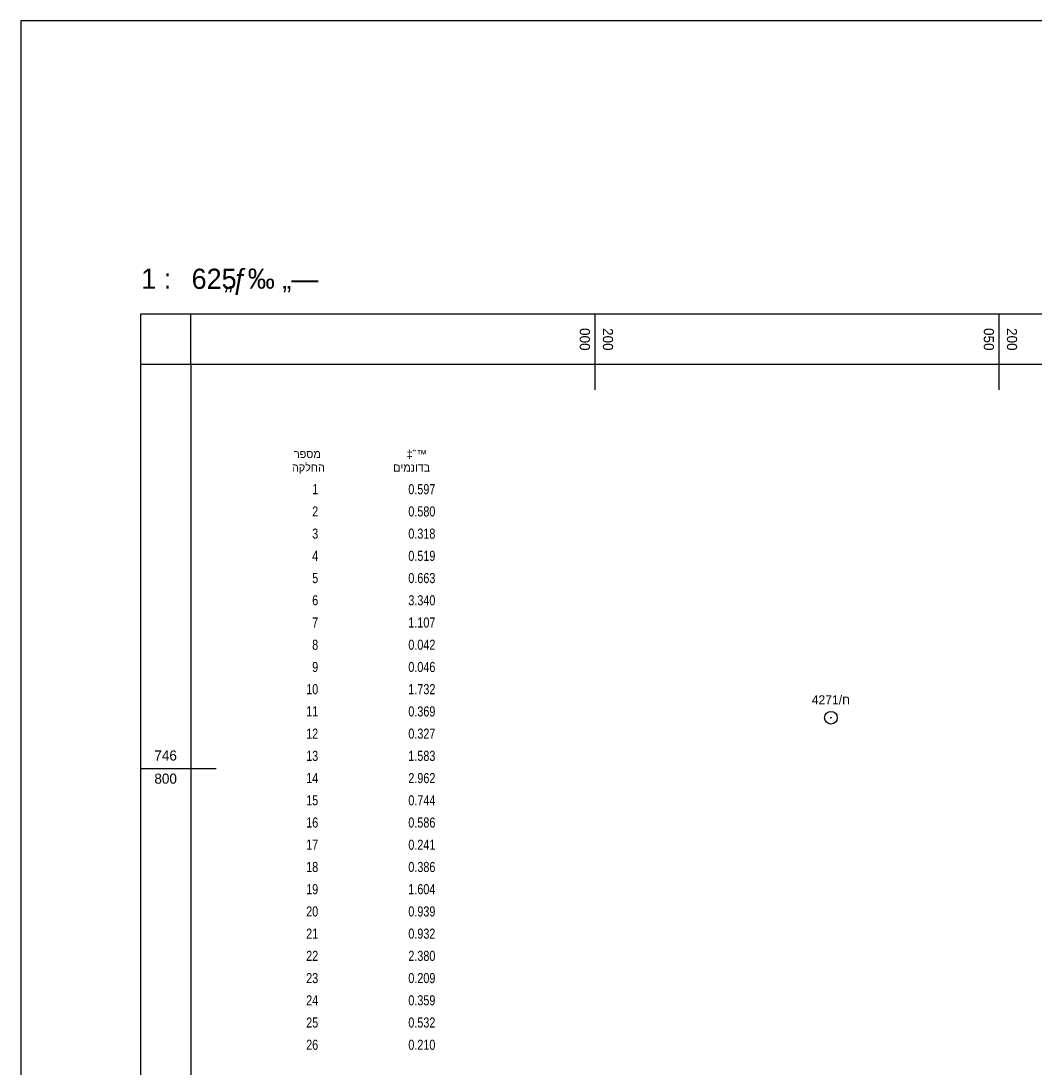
# Model space of a CAD drawing. Header units: feet. Extents: x 199929 to 200372, y 746507 to 746908.
# Drawn here: x 199929 to 200054.5, y 746762.9 to 746892.5 of the extents above; entities that cross this region are included whole.
import ezdxf
from ezdxf.enums import TextEntityAlignment as Align

# ---------------------------------------------------------------- set-up
doc = ezdxf.new("R2010")
doc.units = ezdxf.units.FT
doc.header["$LTSCALE"] = 5
doc.header["$MEASUREMENT"] = 0
doc.layers.get('0').update_dxf_attribs({"linetype": 'CONTINUOUS'})
for name, color, linetype in [('2GUVER_POLY', 7, 'CONTINUOUS'), ('TR_GILYON', 7, 'CONTINUOUS'), ('TR_TABLES', 7, 'CONTINUOUS')]:
    doc.layers.add(name, color=color, linetype=linetype)
doc.styles.add('HEBTEXT', font='HEBTXT.shx')
doc.styles.add('MONO', font='hebtxt.shx', dxfattribs={"width": 0.8})
doc.styles.add('TRHEBTXT', font='HEBTXT.SHX')

# ---------------------------------------------------------------- blocks, each defined once
blk = doc.blocks.new('TRP0012')
at = {"linetype": 'Continuous'}
for centre, radius in [((0, 0, 3000), 1.25), ((0, 0, 3001), 0.03)]:
    blk.add_circle(centre, radius, dxfattribs=at)
blk.add_point((0, 0))
at = {"style": 'TRHEBTXT', "flags": 8}
blk.add_attdef('NAME', text='', height=1.8, dxfattribs=at).set_placement((0, 2.1), align=Align.BOTTOM_CENTER)
blk.add_attdef('HIGHTM', text='', height=1.6, dxfattribs=at).set_placement((-1.75, 0), align=Align.RIGHT)
blk.add_attdef('HIGHTC', (1.75, 0), '', height=1.6, dxfattribs=at)
blk.add_attdef('MARK', text='', height=2, dxfattribs=at).set_placement((0, -1.75), align=Align.TOP_CENTER)
blk = doc.blocks.new('GUSHHORZ')
for points in [[(-10, -10), (650, -10), (650, 490), (-10, 490)], [(0, 0), (640, 0), (640, 480), (0, 480)]]:
    blk.add_lwpolyline(points, close=True)

msp = doc.modelspace()

# ---------------------------------------------------------------- linework, layer by layer
for q in [(199950, 746856.25), (199943.75, 746850)]:
    msp.add_line((199950, 746850), q)
msp.add_lwpolyline([(199928.97, 746507.45), (200372.36, 746507.45), (200372.36, 746892.52), (199928.97, 746892.52)], close=True)
at = {"layer": 'TR_GILYON'}
for p, q in [((200000, 746856.25), (200000, 746850)), ((200050, 746856.25), (200050, 746850)), ((200000, 746850), (200000, 746846.88)), ((200050, 746850), (200050, 746846.88)), ((199943.75, 746800), (199950, 746800)), ((199950, 746800), (199953.12, 746800))]:
    msp.add_line(p, q, dxfattribs=at)

# ---------------------------------------------------------------- block references
at = {"layer": '2GUVER_POLY', "xscale": 0.625, "yscale": 0.625, "zscale": 0.625}
msp.add_blockref('TRP0012', (200029.21, 746806.29), dxfattribs=at).add_auto_attribs({'NAME': '4271/ח'})
at = {"layer": 'TR_GILYON', "xscale": 0.625, "yscale": 0.625, "zscale": 0.625}
msp.add_blockref('GUSHHORZ', (199950, 746550), dxfattribs=at)

# ---------------------------------------------------------------- texts
at = {"layer": 'TR_GILYON', "style": 'TRHEBTXT'}
msp.add_text('1 :       „ƒ‰ „—', height=2.5, dxfattribs=at).set_placement((199943.86, 746859.38))
at = {"layer": 'TR_GILYON'}
for s, p in [('000', (199999.38, 746853.12)), ('050', (200049.38, 746853.12))]:
    msp.add_text(s, height=1.25, rotation=270, dxfattribs=at).set_placement(p, align=Align.TOP_CENTER)
for p in [(200000.62, 746853.12), (200050.62, 746853.12)]:
    msp.add_text('200', height=1.25, rotation=270, dxfattribs=at).set_placement(p, align=Align.BOTTOM_CENTER)
msp.add_text('746', height=1.25, dxfattribs=at).set_placement((199946.88, 746800.62), align=Align.BOTTOM_CENTER)
msp.add_text('800', height=1.25, dxfattribs=at).set_placement((199946.88, 746799.38), align=Align.TOP_CENTER)
at = {"layer": 'TR_GILYON', "style": 'TRHEBTXT'}
msp.add_attdef('625', (199950.09, 746859.36), '1250', height=2.5, dxfattribs=at)
at = {"layer": 'TR_TABLES', "style": 'HEBTEXT'}
for s, p in [('רפסמ', (199962.76, 746838.42)), ('‡ˆ™', (199976.7, 746838.42)), ('הקלחה', (199962.51, 746836.76)), ('םימנודב', (199975.04, 746836.76))]:
    msp.add_text(s, height=1, dxfattribs=at).set_placement(p)
at = {"layer": 'TR_TABLES', "style": 'MONO', "width": 0.8}
for s, p in [('1', (199965.76, 746833.95)), ('0.597', (199980.26, 746833.95)), ('2', (199965.76, 746831.2)), ('0.580', (199980.26, 746831.2)), ('3', (199965.76, 746828.45)), ('0.318', (199980.26, 746828.45)), ('4', (199965.76, 746825.7)), ('0.519', (199980.26, 746825.7)), ('5', (199965.76, 746822.95)), ('0.663', (199980.26, 746822.95)), ('6', (199965.76, 746820.2)), ('3.340', (199980.26, 746820.2)), ('7', (199965.76, 746817.45)), ('1.107', (199980.26, 746817.45)), ('8', (199965.76, 746814.7)), ('0.042', (199980.26, 746814.7)), ('9', (199965.76, 746811.95)), ('0.046', (199980.26, 746811.95)), ('10', (199965.76, 746809.2)), ('1.732', (199980.26, 746809.2)), ('11', (199965.76, 746806.45)), ('0.369', (199980.26, 746806.45)), ('12', (199965.76, 746803.7)), ('0.327', (199980.26, 746803.7)), ('13', (199965.76, 746800.95)), ('1.583', (199980.26, 746800.95)), ('14', (199965.76, 746798.2)), ('2.962', (199980.26, 746798.2)), ('15', (199965.76, 746795.45)), ('0.744', (199980.26, 746795.45)), ('16', (199965.76, 746792.7)), ('0.586', (199980.26, 746792.7)), ('17', (199965.76, 746789.95)), ('0.241', (199980.26, 746789.95)), ('18', (199965.76, 746787.2)), ('0.386', (199980.26, 746787.2)), ('19', (199965.76, 746784.45)), ('1.604', (199980.26, 746784.45)), ('20', (199965.76, 746781.7)), ('0.939', (199980.26, 746781.7)), ('21', (199965.76, 746778.95)), ('0.932', (199980.26, 746778.95)), ('22', (199965.76, 746776.2)), ('2.380', (199980.26, 746776.2)), ('23', (199965.76, 746773.45)), ('0.209', (199980.26, 746773.45)), ('24', (199965.76, 746770.7)), ('0.359', (199980.26, 746770.7)), ('25', (199965.76, 746767.95)), ('0.532', (199980.26, 746767.95)), ('26', (199965.76, 746765.2)), ('0.210', (199980.26, 746765.2))]:
    msp.add_text(s, height=1.25, dxfattribs=at).set_placement(p, align=Align.RIGHT)

doc.saveas('drawing.dxf')
